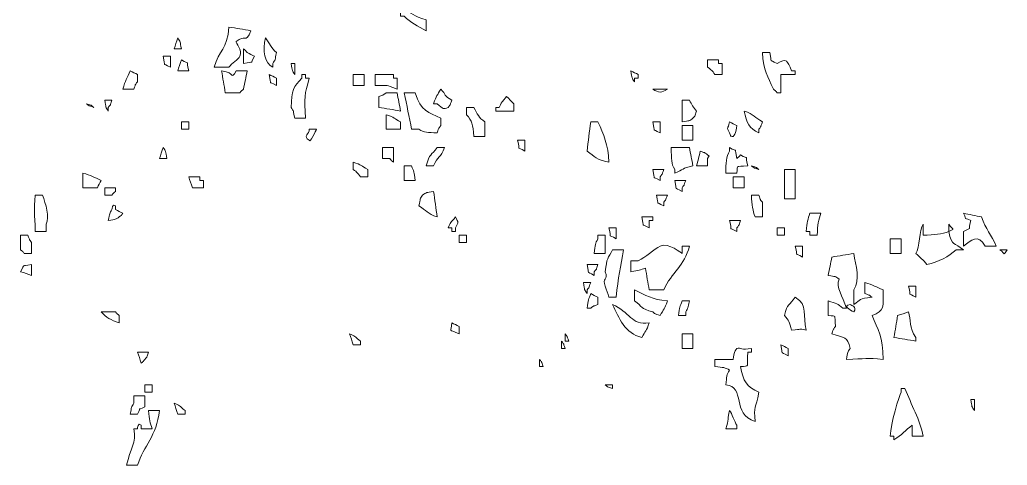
# Model space of a CAD drawing. Header units: millimetres. Extents: x 182 to 330, y 89 to 241.
# Drawn here: x 288.35 to 326.48, y 190.57 to 207.79 of the extents above; entities that cross this region are included whole.
import ezdxf

# ---------------------------------------------------------------- set-up
doc = ezdxf.new("R2010")
doc.units = ezdxf.units.MM
doc.layers.add('LAYER_1', color=160, linetype='Continuous')

# ---------------------------------------------------------------- blocks, each defined once
blk = doc.blocks.new('tree eucalypt')
at = {"layer": 'LAYER_1', "color": 7, "lineweight": 0}
for points, knots in [([(68.519, 118.248), (67.995, 118.361), (68.025, 118.52), (67.531, 118.671), (67.531, 118.577), (67.531, 118.483), (67.531, 118.389), (67.578, 118.389), (67.625, 118.389), (67.672, 118.389), (67.908, 118.145), (68.197, 117.985), (68.519, 117.824), (68.519, 117.965), (68.519, 118.106), (68.519, 118.248)], [0, 0, 0, 0, 1, 1, 1, 2, 2, 2, 3, 3, 3, 4, 4, 4, 5, 5, 5, 5]), ([(60.899, 117.965), (60.838, 117.103), (60.511, 117.07), (60.334, 116.413), (60.523, 116.413), (60.711, 116.413), (60.899, 116.413), (60.996, 116.57), (61.262, 116.715), (61.322, 116.836), (61.434, 117.064), (61.141, 117.363), (61.181, 117.401), (61.514, 117.717), (61.54, 117.29), (61.746, 117.824), (61.463, 117.871), (61.181, 117.918), (60.899, 117.965)], [0, 0, 0, 0, 1, 1, 1, 2, 2, 2, 3, 3, 3, 4, 4, 4, 5, 5, 5, 6, 6, 6, 6]), ([(58.923, 117.542), (58.876, 117.401), (58.829, 117.26), (58.782, 117.119), (58.876, 117.119), (58.97, 117.119), (59.064, 117.119), (59.012, 117.412), (59.03, 117.39), (58.923, 117.542)], [0, 0, 0, 0, 1, 1, 1, 2, 2, 2, 3, 3, 3, 3]), ([(62.31, 117.542), (62.174, 117.071), (62.293, 116.539), (62.592, 116.413), (62.592, 116.46), (62.592, 116.507), (62.592, 116.554), (62.698, 116.705), (62.677, 116.688), (62.733, 116.977), (62.525, 117.149), (62.483, 117.346), (62.31, 117.542)], [0, 0, 0, 0, 1, 1, 1, 2, 2, 2, 3, 3, 3, 4, 4, 4, 4]), ([(61.463, 116.554), (61.921, 116.671), (61.679, 116.485), (61.887, 116.836), (61.793, 116.883), (61.699, 116.93), (61.604, 116.977), (61.476, 117.13), (61.615, 116.989), (61.463, 117.119), (61.463, 116.93), (61.463, 116.742), (61.463, 116.554)], [0, 0, 0, 0, 1, 1, 1, 2, 2, 2, 3, 3, 3, 4, 4, 4, 4]), ([(58.359, 116.836), (58.476, 116.378), (58.29, 116.621), (58.641, 116.413), (58.641, 116.554), (58.641, 116.695), (58.641, 116.836), (58.547, 116.836), (58.453, 116.836), (58.359, 116.836)], [0, 0, 0, 0, 1, 1, 1, 2, 2, 2, 3, 3, 3, 3]), ([(59.347, 116.272), (59.23, 116.73), (59.416, 116.488), (59.064, 116.695), (59.017, 116.554), (58.97, 116.413), (58.923, 116.272), (59.064, 116.272), (59.205, 116.272), (59.347, 116.272)], [0, 0, 0, 0, 1, 1, 1, 2, 2, 2, 3, 3, 3, 3]), ([(79.384, 116.695), (79.384, 116.601), (79.384, 116.507), (79.384, 116.413), (79.552, 116.291), (79.543, 116.297), (79.666, 116.131), (79.76, 116.131), (79.855, 116.131), (79.949, 116.131), (79.949, 116.272), (79.949, 116.413), (79.949, 116.554), (79.902, 116.554), (79.855, 116.554), (79.808, 116.554), (79.808, 116.601), (79.808, 116.648), (79.808, 116.695), (79.666, 116.695), (79.525, 116.695), (79.384, 116.695)], [0, 0, 0, 0, 1, 1, 1, 2, 2, 2, 3, 3, 3, 4, 4, 4, 5, 5, 5, 6, 6, 6, 7, 7, 7, 7]), ([(82.206, 116.131), (82.206, 115.896), (82.206, 115.66), (82.206, 115.425), (82.159, 115.425), (82.112, 115.425), (82.065, 115.425), (81.937, 115.578), (82.076, 115.437), (81.924, 115.566), (81.707, 116.071), (81.542, 116.257), (81.501, 116.977), (81.595, 116.977), (81.689, 116.977), (81.783, 116.977), (81.9, 116.52), (81.714, 116.762), (82.065, 116.554), (82.445, 116.776), (82.457, 116.677), (82.63, 116.272), (82.677, 116.272), (82.724, 116.272), (82.771, 116.272), (82.771, 116.225), (82.771, 116.178), (82.771, 116.131), (82.583, 116.131), (82.395, 116.131), (82.206, 116.131)], [0, 0, 0, 0, 1, 1, 1, 2, 2, 2, 3, 3, 3, 4, 4, 4, 5, 5, 5, 6, 6, 6, 7, 7, 7, 8, 8, 8, 9, 9, 9, 10, 10, 10, 10]), ([(63.298, 116.554), (63.35, 116.261), (63.332, 116.283), (63.439, 116.131), (63.439, 116.272), (63.439, 116.413), (63.439, 116.554), (63.392, 116.554), (63.345, 116.554), (63.298, 116.554)], [0, 0, 0, 0, 1, 1, 1, 2, 2, 2, 3, 3, 3, 3]), ([(57.089, 116.272), (56.971, 116.008), (56.894, 115.896), (56.807, 115.566), (56.948, 115.566), (57.089, 115.566), (57.23, 115.566), (57.319, 115.814), (57.257, 115.703), (57.371, 115.849), (57.371, 115.943), (57.371, 116.037), (57.371, 116.131), (57.277, 116.178), (57.183, 116.225), (57.089, 116.272)], [0, 0, 0, 0, 1, 1, 1, 2, 2, 2, 3, 3, 3, 4, 4, 4, 5, 5, 5, 5]), ([(60.617, 116.272), (60.664, 115.99), (60.711, 115.707), (60.758, 115.425), (60.946, 115.425), (61.134, 115.425), (61.322, 115.425), (61.45, 115.578), (61.311, 115.437), (61.463, 115.566), (61.51, 115.802), (61.557, 116.037), (61.604, 116.272), (61.463, 116.272), (61.322, 116.272), (61.181, 116.272), (60.935, 115.888), (61.178, 116.214), (60.617, 116.272)], [0, 0, 0, 0, 1, 1, 1, 2, 2, 2, 3, 3, 3, 4, 4, 4, 5, 5, 5, 6, 6, 6, 6]), ([(62.451, 116.131), (62.568, 115.673), (62.382, 115.915), (62.733, 115.707), (62.733, 115.802), (62.733, 115.896), (62.733, 115.99), (62.639, 116.037), (62.545, 116.084), (62.451, 116.131)], [0, 0, 0, 0, 1, 1, 1, 2, 2, 2, 3, 3, 3, 3]), ([(63.439, 114.438), (63.58, 114.438), (63.721, 114.438), (63.862, 114.438), (63.799, 115.251), (63.815, 115.35), (64.003, 115.99), (63.956, 115.99), (63.909, 115.99), (63.862, 115.99), (63.862, 116.037), (63.862, 116.084), (63.862, 116.131), (63.815, 116.131), (63.768, 116.131), (63.721, 116.131), (63.721, 116.084), (63.721, 116.037), (63.721, 115.99), (63.396, 115.68), (63.321, 115.511), (63.298, 114.861), (63.404, 114.709), (63.382, 114.727), (63.439, 114.438)], [0, 0, 0, 0, 1, 1, 1, 2, 2, 2, 3, 3, 3, 4, 4, 4, 5, 5, 5, 6, 6, 6, 7, 7, 7, 8, 8, 8, 8]), ([(65.697, 116.131), (65.697, 115.99), (65.697, 115.849), (65.697, 115.707), (65.838, 115.707), (65.979, 115.707), (66.12, 115.707), (66.12, 115.849), (66.12, 115.99), (66.12, 116.131), (65.979, 116.131), (65.838, 116.131), (65.697, 116.131)], [0, 0, 0, 0, 1, 1, 1, 2, 2, 2, 3, 3, 3, 4, 4, 4, 4]), ([(66.543, 116.131), (66.543, 115.99), (66.543, 115.849), (66.543, 115.707), (67.215, 115.706), (66.849, 115.755), (67.39, 115.566), (67.39, 115.707), (67.39, 115.849), (67.39, 115.99), (67.343, 115.99), (67.296, 115.99), (67.249, 115.99), (67.249, 116.037), (67.249, 116.084), (67.249, 116.131), (67.014, 116.131), (66.778, 116.131), (66.543, 116.131)], [0, 0, 0, 0, 1, 1, 1, 2, 2, 2, 3, 3, 3, 4, 4, 4, 5, 5, 5, 6, 6, 6, 6]), ([(76.421, 116.272), (76.473, 115.979), (76.455, 116), (76.562, 115.849), (76.562, 115.896), (76.562, 115.943), (76.562, 115.99), (76.609, 115.99), (76.656, 115.99), (76.703, 115.99), (76.703, 116.037), (76.703, 116.084), (76.703, 116.131), (76.609, 116.178), (76.515, 116.225), (76.421, 116.272)], [0, 0, 0, 0, 1, 1, 1, 2, 2, 2, 3, 3, 3, 4, 4, 4, 5, 5, 5, 5]), ([(69.083, 115.566), (68.948, 115.317), (68.906, 115.329), (68.801, 115.002), (68.848, 115.002), (68.895, 115.002), (68.942, 115.002), (69.187, 114.816), (69.169, 114.758), (69.365, 114.861), (69.479, 115.005), (69.416, 114.9), (69.506, 115.143), (69.189, 115.306), (69.297, 115.348), (69.083, 115.566)], [0, 0, 0, 0, 1, 1, 1, 2, 2, 2, 3, 3, 3, 4, 4, 4, 5, 5, 5, 5]), ([(77.268, 115.566), (77.513, 115.414), (77.588, 115.42), (77.832, 115.566), (77.644, 115.566), (77.456, 115.566), (77.268, 115.566)], [0, 0, 0, 0, 1, 1, 1, 2, 2, 2, 2]), ([(66.684, 114.861), (66.966, 114.814), (67.249, 114.767), (67.531, 114.72), (67.484, 114.955), (67.437, 115.19), (67.39, 115.425), (67.249, 115.425), (67.108, 115.425), (66.967, 115.425), (66.822, 115.312), (66.928, 115.375), (66.684, 115.284), (66.684, 115.143), (66.684, 115.002), (66.684, 114.861)], [0, 0, 0, 0, 1, 1, 1, 2, 2, 2, 3, 3, 3, 4, 4, 4, 5, 5, 5, 5]), ([(67.672, 115.425), (67.766, 114.955), (67.86, 114.484), (67.954, 114.014), (68.048, 114.014), (68.143, 114.014), (68.237, 114.014), (68.419, 113.89), (68.585, 113.888), (68.942, 113.873), (69.031, 114.121), (68.969, 114.01), (69.083, 114.155), (69.083, 114.249), (69.083, 114.343), (69.083, 114.438), (68.591, 114.697), (68.323, 114.677), (68.095, 115.425), (67.954, 115.425), (67.813, 115.425), (67.672, 115.425)], [0, 0, 0, 0, 1, 1, 1, 2, 2, 2, 3, 3, 3, 4, 4, 4, 5, 5, 5, 6, 6, 6, 7, 7, 7, 7]), ([(71.623, 115.284), (71.463, 115.066), (71.47, 115.165), (71.341, 114.861), (71.294, 114.861), (71.247, 114.861), (71.2, 114.861), (71.2, 114.814), (71.2, 114.767), (71.2, 114.72), (71.435, 114.72), (71.67, 114.72), (71.905, 114.72), (71.905, 114.814), (71.905, 114.908), (71.905, 115.002), (71.782, 115.106), (71.746, 115.18), (71.623, 115.284)], [0, 0, 0, 0, 1, 1, 1, 2, 2, 2, 3, 3, 3, 4, 4, 4, 5, 5, 5, 6, 6, 6, 6]), ([(55.396, 115.002), (55.54, 114.888), (55.434, 114.952), (55.678, 114.861), (55.534, 114.974), (55.639, 114.911), (55.396, 115.002)], [0, 0, 0, 0, 1, 1, 1, 2, 2, 2, 2]), ([(56.101, 115.143), (56.154, 114.85), (56.135, 114.872), (56.242, 114.72), (56.242, 114.767), (56.242, 114.814), (56.242, 114.861), (56.356, 115.005), (56.292, 114.9), (56.383, 115.143), (56.289, 115.143), (56.195, 115.143), (56.101, 115.143)], [0, 0, 0, 0, 1, 1, 1, 2, 2, 2, 3, 3, 3, 4, 4, 4, 4]), ([(70.353, 113.732), (70.494, 113.732), (70.635, 113.732), (70.777, 113.732), (70.777, 113.92), (70.777, 114.108), (70.777, 114.296), (70.547, 114.473), (70.493, 114.593), (70.353, 114.861), (70.259, 114.861), (70.165, 114.861), (70.071, 114.861), (70.071, 114.767), (70.071, 114.673), (70.071, 114.579), (70.304, 114.326), (70.317, 114.224), (70.353, 113.732)], [0, 0, 0, 0, 1, 1, 1, 2, 2, 2, 3, 3, 3, 4, 4, 4, 5, 5, 5, 6, 6, 6, 6]), ([(78.397, 114.296), (78.689, 114.349), (78.668, 114.331), (78.82, 114.438), (78.933, 114.582), (78.87, 114.476), (78.961, 114.72), (78.832, 114.851), (78.773, 114.967), (78.679, 115.143), (78.585, 115.143), (78.491, 115.143), (78.397, 115.143), (78.397, 114.861), (78.397, 114.579), (78.397, 114.296)], [0, 0, 0, 0, 1, 1, 1, 2, 2, 2, 3, 3, 3, 4, 4, 4, 5, 5, 5, 5]), ([(66.967, 114.014), (67.155, 114.014), (67.343, 114.014), (67.531, 114.014), (67.531, 114.108), (67.531, 114.202), (67.531, 114.296), (67.282, 114.432), (67.294, 114.474), (66.967, 114.579), (66.967, 114.391), (66.967, 114.202), (66.967, 114.014)], [0, 0, 0, 0, 1, 1, 1, 2, 2, 2, 3, 3, 3, 4, 4, 4, 4]), ([(80.795, 114.72), (80.879, 114.256), (80.998, 114.054), (81.36, 113.873), (81.36, 113.92), (81.36, 113.967), (81.36, 114.014), (81.473, 114.158), (81.41, 114.053), (81.501, 114.296), (81.208, 114.477), (81.176, 114.59), (80.795, 114.72)], [0, 0, 0, 0, 1, 1, 1, 2, 2, 2, 3, 3, 3, 4, 4, 4, 4]), ([(59.064, 114.296), (59.064, 114.202), (59.064, 114.108), (59.064, 114.014), (59.158, 114.014), (59.253, 114.014), (59.347, 114.014), (59.347, 114.108), (59.347, 114.202), (59.347, 114.296), (59.253, 114.296), (59.158, 114.296), (59.064, 114.296)], [0, 0, 0, 0, 1, 1, 1, 2, 2, 2, 3, 3, 3, 4, 4, 4, 4]), ([(75.574, 112.744), (75.545, 113.414), (75.366, 113.838), (75.151, 114.296), (75.057, 114.296), (74.963, 114.296), (74.869, 114.296), (74.822, 113.92), (74.775, 113.544), (74.728, 113.168), (75.075, 112.951), (75.049, 112.844), (75.574, 112.744)], [0, 0, 0, 0, 1, 1, 1, 2, 2, 2, 3, 3, 3, 4, 4, 4, 4]), ([(77.268, 114.296), (77.384, 113.838), (77.198, 114.081), (77.55, 113.873), (77.55, 114.014), (77.55, 114.155), (77.55, 114.296), (77.456, 114.296), (77.362, 114.296), (77.268, 114.296)], [0, 0, 0, 0, 1, 1, 1, 2, 2, 2, 3, 3, 3, 3]), ([(78.397, 114.155), (78.397, 113.967), (78.397, 113.779), (78.397, 113.591), (78.537, 113.591), (78.679, 113.591), (78.82, 113.591), (78.82, 113.779), (78.82, 113.967), (78.82, 114.155), (78.679, 114.155), (78.537, 114.155), (78.397, 114.155)], [0, 0, 0, 0, 1, 1, 1, 2, 2, 2, 3, 3, 3, 4, 4, 4, 4]), ([(80.231, 114.296), (80.174, 113.977), (80.101, 114.143), (80.231, 113.873), (80.309, 113.689), (80.235, 113.768), (80.372, 113.732), (80.478, 113.883), (80.457, 113.865), (80.513, 114.155), (80.419, 114.202), (80.325, 114.249), (80.231, 114.296)], [0, 0, 0, 0, 1, 1, 1, 2, 2, 2, 3, 3, 3, 4, 4, 4, 4]), ([(64.003, 114.014), (64.02, 113.835), (63.729, 113.75), (64.003, 113.591), (64.015, 113.441), (64.269, 113.979), (64.285, 114.014), (64.191, 114.014), (64.097, 114.014), (64.003, 114.014)], [0, 0, 0, 0, 1, 1, 1, 2, 2, 2, 3, 3, 3, 3]), ([(58.359, 113.309), (58.312, 113.168), (58.265, 113.026), (58.218, 112.885), (58.312, 112.885), (58.406, 112.885), (58.5, 112.885), (58.447, 113.178), (58.466, 113.157), (58.359, 113.309)], [0, 0, 0, 0, 1, 1, 1, 2, 2, 2, 3, 3, 3, 3]), ([(66.826, 113.309), (66.826, 113.168), (66.826, 113.026), (66.826, 112.885), (66.92, 112.885), (67.014, 112.885), (67.108, 112.885), (67.236, 112.732), (67.097, 112.873), (67.249, 112.744), (67.249, 112.932), (67.249, 113.121), (67.249, 113.309), (67.108, 113.309), (66.967, 113.309), (66.826, 113.309)], [0, 0, 0, 0, 1, 1, 1, 2, 2, 2, 3, 3, 3, 4, 4, 4, 5, 5, 5, 5]), ([(68.942, 113.309), (68.716, 112.984), (68.64, 113.096), (68.519, 112.603), (68.613, 112.603), (68.707, 112.603), (68.801, 112.603), (68.964, 112.979), (69.071, 112.9), (69.224, 113.309), (69.13, 113.309), (69.036, 113.309), (68.942, 113.309)], [0, 0, 0, 0, 1, 1, 1, 2, 2, 2, 3, 3, 3, 4, 4, 4, 4]), ([(72.047, 113.591), (72.163, 113.133), (71.977, 113.375), (72.329, 113.168), (72.329, 113.309), (72.329, 113.45), (72.329, 113.591), (72.235, 113.591), (72.141, 113.591), (72.047, 113.591)], [0, 0, 0, 0, 1, 1, 1, 2, 2, 2, 3, 3, 3, 3]), ([(77.973, 113.309), (78.007, 112.832), (77.961, 112.7), (78.114, 112.462), (78.114, 112.415), (78.114, 112.368), (78.114, 112.321), (78.491, 112.459), (78.357, 112.502), (78.82, 112.603), (78.773, 112.838), (78.726, 113.074), (78.679, 113.309), (78.444, 113.309), (78.208, 113.309), (77.973, 113.309)], [0, 0, 0, 0, 1, 1, 1, 2, 2, 2, 3, 3, 3, 4, 4, 4, 5, 5, 5, 5]), ([(80.09, 112.321), (80.231, 112.321), (80.372, 112.321), (80.513, 112.321), (80.568, 112.678), (80.431, 112.543), (80.936, 112.603), (80.82, 113.061), (81.006, 112.819), (80.654, 113.026), (80.526, 112.874), (80.665, 113.014), (80.513, 112.885), (80.396, 113.343), (80.582, 113.101), (80.231, 113.309), (80.231, 113.262), (80.231, 113.215), (80.231, 113.168), (80.095, 112.967), (80.093, 112.706), (80.09, 112.321)], [0, 0, 0, 0, 1, 1, 1, 2, 2, 2, 3, 3, 3, 4, 4, 4, 5, 5, 5, 6, 6, 6, 7, 7, 7, 7]), ([(79.102, 113.168), (79.055, 112.979), (79.008, 112.791), (78.961, 112.603), (79.102, 112.603), (79.243, 112.603), (79.384, 112.603), (79.384, 112.697), (79.384, 112.791), (79.384, 112.885), (79.42, 113.022), (79.495, 112.939), (79.384, 113.026), (79.24, 113.14), (79.346, 113.076), (79.102, 113.168)], [0, 0, 0, 0, 1, 1, 1, 2, 2, 2, 3, 3, 3, 4, 4, 4, 5, 5, 5, 5]), ([(65.697, 112.744), (65.697, 112.65), (65.697, 112.556), (65.697, 112.462), (65.865, 112.34), (65.855, 112.346), (65.979, 112.18), (66.073, 112.18), (66.167, 112.18), (66.261, 112.18), (66.261, 112.274), (66.261, 112.368), (66.261, 112.462), (66.012, 112.598), (66.024, 112.639), (65.697, 112.744)], [0, 0, 0, 0, 1, 1, 1, 2, 2, 2, 3, 3, 3, 4, 4, 4, 5, 5, 5, 5]), ([(67.672, 112.039), (67.813, 112.039), (67.954, 112.039), (68.095, 112.039), (68.054, 112.367), (68.032, 112.388), (67.954, 112.603), (67.86, 112.603), (67.766, 112.603), (67.672, 112.603), (67.672, 112.415), (67.672, 112.227), (67.672, 112.039)], [0, 0, 0, 0, 1, 1, 1, 2, 2, 2, 3, 3, 3, 4, 4, 4, 4]), ([(81.078, 112.603), (81.222, 112.49), (81.116, 112.553), (81.36, 112.462), (81.216, 112.576), (81.321, 112.512), (81.078, 112.603)], [0, 0, 0, 0, 1, 1, 1, 2, 2, 2, 2]), ([(55.254, 111.756), (55.443, 111.756), (55.631, 111.756), (55.819, 111.756), (55.866, 111.85), (55.913, 111.945), (55.96, 112.039), (55.696, 112.157), (55.584, 112.233), (55.254, 112.321), (55.254, 112.133), (55.254, 111.945), (55.254, 111.756)], [0, 0, 0, 0, 1, 1, 1, 2, 2, 2, 3, 3, 3, 4, 4, 4, 4]), ([(59.347, 112.18), (59.394, 112.039), (59.441, 111.898), (59.488, 111.756), (59.629, 111.756), (59.77, 111.756), (59.911, 111.756), (59.911, 111.85), (59.911, 111.945), (59.911, 112.039), (59.864, 112.039), (59.817, 112.039), (59.77, 112.039), (59.77, 112.086), (59.77, 112.133), (59.77, 112.18), (59.629, 112.18), (59.488, 112.18), (59.347, 112.18)], [0, 0, 0, 0, 1, 1, 1, 2, 2, 2, 3, 3, 3, 4, 4, 4, 5, 5, 5, 6, 6, 6, 6]), ([(77.268, 112.462), (77.384, 112.004), (77.198, 112.246), (77.55, 112.039), (77.55, 112.086), (77.55, 112.133), (77.55, 112.18), (77.663, 112.324), (77.6, 112.218), (77.691, 112.462), (77.55, 112.462), (77.409, 112.462), (77.268, 112.462)], [0, 0, 0, 0, 1, 1, 1, 2, 2, 2, 3, 3, 3, 4, 4, 4, 4]), ([(80.372, 112.18), (80.372, 112.039), (80.372, 111.898), (80.372, 111.756), (80.513, 111.756), (80.654, 111.756), (80.795, 111.756), (80.795, 111.898), (80.795, 112.039), (80.795, 112.18), (80.654, 112.18), (80.513, 112.18), (80.372, 112.18)], [0, 0, 0, 0, 1, 1, 1, 2, 2, 2, 3, 3, 3, 4, 4, 4, 4]), ([(82.348, 112.462), (82.348, 112.086), (82.348, 111.709), (82.348, 111.333), (82.489, 111.333), (82.63, 111.333), (82.771, 111.333), (82.771, 111.709), (82.771, 112.086), (82.771, 112.462), (82.63, 112.462), (82.489, 112.462), (82.348, 112.462)], [0, 0, 0, 0, 1, 1, 1, 2, 2, 2, 3, 3, 3, 4, 4, 4, 4]), ([(56.101, 111.756), (56.101, 111.662), (56.101, 111.568), (56.101, 111.474), (56.195, 111.474), (56.289, 111.474), (56.383, 111.474), (56.512, 111.627), (56.372, 111.486), (56.524, 111.615), (56.524, 111.662), (56.524, 111.709), (56.524, 111.756), (56.383, 111.756), (56.242, 111.756), (56.101, 111.756)], [0, 0, 0, 0, 1, 1, 1, 2, 2, 2, 3, 3, 3, 4, 4, 4, 5, 5, 5, 5]), ([(78.114, 112.039), (78.231, 111.581), (78.045, 111.823), (78.397, 111.615), (78.397, 111.662), (78.397, 111.709), (78.397, 111.756), (78.51, 111.9), (78.447, 111.795), (78.538, 112.039), (78.397, 112.039), (78.255, 112.039), (78.114, 112.039)], [0, 0, 0, 0, 1, 1, 1, 2, 2, 2, 3, 3, 3, 4, 4, 4, 4]), ([(53.42, 110.063), (53.561, 110.063), (53.702, 110.063), (53.843, 110.063), (53.843, 110.157), (53.843, 110.251), (53.843, 110.345), (53.985, 110.633), (53.819, 111.126), (53.702, 111.474), (53.608, 111.474), (53.514, 111.474), (53.42, 111.474), (53.368, 110.848), (53.395, 110.795), (53.42, 110.063)], [0, 0, 0, 0, 1, 1, 1, 2, 2, 2, 3, 3, 3, 4, 4, 4, 5, 5, 5, 5]), ([(68.801, 111.615), (68.508, 111.563), (68.529, 111.581), (68.378, 111.474), (68.272, 111.323), (68.293, 111.341), (68.237, 111.051), (68.529, 110.87), (68.562, 110.758), (68.942, 110.627), (68.895, 110.957), (68.848, 111.286), (68.801, 111.615)], [0, 0, 0, 0, 1, 1, 1, 2, 2, 2, 3, 3, 3, 4, 4, 4, 4]), ([(77.409, 111.474), (77.525, 111.016), (77.34, 111.259), (77.691, 111.051), (77.691, 111.098), (77.691, 111.145), (77.691, 111.192), (77.804, 111.336), (77.741, 111.231), (77.832, 111.474), (77.691, 111.474), (77.55, 111.474), (77.409, 111.474)], [0, 0, 0, 0, 1, 1, 1, 2, 2, 2, 3, 3, 3, 4, 4, 4, 4]), ([(81.078, 111.474), (81.087, 111.071), (81.133, 110.87), (81.219, 110.627), (81.313, 110.627), (81.407, 110.627), (81.501, 110.627), (81.501, 110.816), (81.501, 111.004), (81.501, 111.192), (81.387, 111.336), (81.451, 111.231), (81.36, 111.474), (81.266, 111.474), (81.172, 111.474), (81.078, 111.474)], [0, 0, 0, 0, 1, 1, 1, 2, 2, 2, 3, 3, 3, 4, 4, 4, 5, 5, 5, 5]), ([(56.242, 110.486), (56.535, 110.539), (56.514, 110.521), (56.666, 110.627), (56.818, 110.756), (56.677, 110.616), (56.807, 110.769), (56.713, 110.816), (56.619, 110.863), (56.524, 110.91), (56.524, 110.957), (56.524, 111.004), (56.524, 111.051), (56.382, 111.191), (56.385, 110.912), (56.383, 110.91), (56.277, 110.758), (56.299, 110.776), (56.242, 110.486)], [0, 0, 0, 0, 1, 1, 1, 2, 2, 2, 3, 3, 3, 4, 4, 4, 5, 5, 5, 6, 6, 6, 6]), ([(69.648, 110.627), (69.488, 110.409), (69.495, 110.509), (69.365, 110.204), (69.412, 110.204), (69.459, 110.204), (69.506, 110.204), (69.506, 110.157), (69.506, 110.11), (69.506, 110.063), (69.554, 110.063), (69.601, 110.063), (69.648, 110.063), (69.648, 110.11), (69.648, 110.157), (69.648, 110.204), (69.772, 110.447), (69.773, 110.385), (69.648, 110.627)], [0, 0, 0, 0, 1, 1, 1, 2, 2, 2, 3, 3, 3, 4, 4, 4, 5, 5, 5, 6, 6, 6, 6]), ([(76.844, 110.627), (76.961, 110.17), (76.775, 110.412), (77.127, 110.204), (77.127, 110.298), (77.127, 110.392), (77.127, 110.486), (77.174, 110.486), (77.221, 110.486), (77.268, 110.486), (77.268, 110.533), (77.268, 110.58), (77.268, 110.627), (77.127, 110.627), (76.985, 110.627), (76.844, 110.627)], [0, 0, 0, 0, 1, 1, 1, 2, 2, 2, 3, 3, 3, 4, 4, 4, 5, 5, 5, 5]), ([(83.335, 110.769), (83.257, 110.542), (83.222, 110.429), (83.194, 110.063), (83.241, 110.063), (83.288, 110.063), (83.335, 110.063), (83.335, 110.016), (83.335, 109.969), (83.335, 109.922), (83.429, 109.922), (83.524, 109.922), (83.618, 109.922), (83.627, 110.325), (83.673, 110.526), (83.759, 110.769), (83.618, 110.769), (83.476, 110.769), (83.335, 110.769)], [0, 0, 0, 0, 1, 1, 1, 2, 2, 2, 3, 3, 3, 4, 4, 4, 5, 5, 5, 6, 6, 6, 6]), ([(89.262, 110.769), (89.497, 110.722), (89.732, 110.675), (89.967, 110.627), (90.109, 110.152), (90.359, 109.927), (90.532, 109.499), (90.391, 109.499), (90.25, 109.499), (90.109, 109.499), (89.818, 110.008), (89.575, 109.725), (89.262, 109.499), (89.262, 109.687), (89.262, 109.875), (89.262, 110.063), (89.621, 110.269), (89.421, 110.033), (89.544, 110.486), (89.196, 110.669), (89.448, 110.426), (89.262, 110.769)], [0, 0, 0, 0, 1, 1, 1, 2, 2, 2, 3, 3, 3, 4, 4, 4, 5, 5, 5, 6, 6, 6, 7, 7, 7, 7]), ([(80.231, 110.486), (80.348, 110.028), (80.162, 110.271), (80.513, 110.063), (80.513, 110.11), (80.513, 110.157), (80.513, 110.204), (80.627, 110.348), (80.563, 110.243), (80.654, 110.486), (80.513, 110.486), (80.372, 110.486), (80.231, 110.486)], [0, 0, 0, 0, 1, 1, 1, 2, 2, 2, 3, 3, 3, 4, 4, 4, 4]), ([(87.71, 109.922), (88.146, 109.923), (88.434, 109.97), (88.697, 110.063), (88.825, 109.451), (88.907, 109.67), (89.262, 109.357), (89.168, 109.357), (89.074, 109.357), (88.98, 109.357), (88.702, 109.09), (88.296, 108.886), (87.851, 108.793), (87.71, 108.985), (87.579, 109.048), (87.428, 109.216), (87.569, 109.446), (87.563, 110.118), (87.71, 110.345), (87.71, 110.204), (87.71, 110.063), (87.71, 109.922)], [0, 0, 0, 0, 1, 1, 1, 2, 2, 2, 3, 3, 3, 4, 4, 4, 5, 5, 5, 6, 6, 6, 7, 7, 7, 7]), ([(88.697, 110.345), (88.855, 110.111), (88.947, 110.194), (88.697, 110.063), (88.697, 110.157), (88.697, 110.251), (88.697, 110.345)], [0, 0, 0, 0, 1, 1, 1, 2, 2, 2, 2]), ([(52.855, 109.922), (52.855, 109.734), (52.855, 109.546), (52.855, 109.357), (53.008, 109.229), (52.868, 109.368), (52.997, 109.216), (53.091, 109.216), (53.185, 109.216), (53.279, 109.216), (53.279, 109.357), (53.279, 109.499), (53.279, 109.64), (53.165, 109.784), (53.229, 109.678), (53.138, 109.922), (53.044, 109.922), (52.95, 109.922), (52.855, 109.922)], [0, 0, 0, 0, 1, 1, 1, 2, 2, 2, 3, 3, 3, 4, 4, 4, 5, 5, 5, 6, 6, 6, 6]), ([(69.789, 109.922), (69.789, 109.828), (69.789, 109.734), (69.789, 109.64), (69.883, 109.64), (69.977, 109.64), (70.071, 109.64), (70.071, 109.734), (70.071, 109.828), (70.071, 109.922), (69.977, 109.922), (69.883, 109.922), (69.789, 109.922)], [0, 0, 0, 0, 1, 1, 1, 2, 2, 2, 3, 3, 3, 4, 4, 4, 4]), ([(75.01, 109.216), (75.151, 109.216), (75.292, 109.216), (75.433, 109.216), (75.433, 109.452), (75.433, 109.687), (75.433, 109.922), (75.339, 109.922), (75.245, 109.922), (75.151, 109.922), (75.151, 109.875), (75.151, 109.828), (75.151, 109.781), (75.038, 109.614), (75.042, 109.544), (75.01, 109.216)], [0, 0, 0, 0, 1, 1, 1, 2, 2, 2, 3, 3, 3, 4, 4, 4, 5, 5, 5, 5]), ([(75.574, 110.204), (75.691, 109.746), (75.505, 109.989), (75.856, 109.781), (75.856, 109.922), (75.856, 110.063), (75.856, 110.204), (75.762, 110.204), (75.668, 110.204), (75.574, 110.204)], [0, 0, 0, 0, 1, 1, 1, 2, 2, 2, 3, 3, 3, 3]), ([(82.065, 110.204), (82.065, 110.11), (82.065, 110.016), (82.065, 109.922), (82.159, 109.922), (82.254, 109.922), (82.348, 109.922), (82.348, 110.016), (82.348, 110.11), (82.348, 110.204), (82.254, 110.204), (82.159, 110.204), (82.065, 110.204)], [0, 0, 0, 0, 1, 1, 1, 2, 2, 2, 3, 3, 3, 4, 4, 4, 4]), ([(76.421, 108.511), (76.75, 108.552), (76.77, 108.575), (76.985, 108.652), (77.032, 108.37), (77.08, 108.088), (77.127, 107.805), (77.315, 107.805), (77.503, 107.805), (77.691, 107.805), (77.997, 108.496), (78.497, 108.733), (78.679, 109.499), (78.585, 109.499), (78.491, 109.499), (78.397, 109.499), (78.397, 109.405), (78.397, 109.31), (78.397, 109.216), (78.397, 109.216), (77.873, 109.655), (77.55, 109.499), (77.313, 109.383), (76.993, 109.06), (76.703, 108.934), (76.609, 108.934), (76.515, 108.934), (76.421, 108.934), (76.421, 108.793), (76.421, 108.652), (76.421, 108.511)], [0, 0, 0, 0, 1, 1, 1, 2, 2, 2, 3, 3, 3, 4, 4, 4, 5, 5, 5, 6, 6, 6, 7, 7, 7, 8, 8, 8, 9, 9, 9, 10, 10, 10, 10]), ([(82.771, 109.499), (82.888, 109.041), (82.702, 109.283), (83.053, 109.075), (83.053, 109.216), (83.053, 109.358), (83.053, 109.499), (82.959, 109.499), (82.865, 109.499), (82.771, 109.499)], [0, 0, 0, 0, 1, 1, 1, 2, 2, 2, 3, 3, 3, 3]), ([(86.44, 109.781), (86.44, 109.593), (86.44, 109.404), (86.44, 109.216), (86.581, 109.216), (86.722, 109.216), (86.863, 109.216), (86.863, 109.404), (86.863, 109.593), (86.863, 109.781), (86.722, 109.781), (86.581, 109.781), (86.44, 109.781)], [0, 0, 0, 0, 1, 1, 1, 2, 2, 2, 3, 3, 3, 4, 4, 4, 4]), ([(75.715, 109.357), (75.542, 109.036), (75.484, 109.04), (75.433, 108.511), (75.57, 108.171), (75.295, 108.285), (75.433, 107.946), (75.48, 107.805), (75.527, 107.664), (75.574, 107.523), (75.668, 107.523), (75.762, 107.523), (75.856, 107.523), (75.922, 108.292), (76.035, 108.703), (76.139, 109.357), (75.998, 109.357), (75.856, 109.357), (75.715, 109.357)], [0, 0, 0, 0, 1, 1, 1, 2, 2, 2, 3, 3, 3, 4, 4, 4, 5, 5, 5, 6, 6, 6, 6]), ([(84.182, 109.075), (84.135, 108.84), (84.088, 108.605), (84.041, 108.37), (84.334, 108.317), (84.312, 108.336), (84.464, 108.229), (84.319, 107.882), (84.605, 107.583), (84.746, 107.1), (84.699, 107.1), (84.652, 107.1), (84.605, 107.1), (84.414, 107.278), (84.356, 107.292), (84.041, 107.382), (84.041, 107.194), (84.041, 107.006), (84.041, 106.818), (84.398, 106.763), (84.264, 106.9), (84.323, 106.394), (84.21, 106.25), (84.273, 106.356), (84.182, 106.112), (84.664, 105.952), (84.789, 106.017), (84.887, 105.548), (84.782, 105.396), (84.803, 105.414), (84.746, 105.124), (85.479, 105.148), (85.531, 105.18), (86.158, 105.124), (86.167, 106.024), (85.958, 106.264), (85.734, 106.818), (86.226, 107.01), (86.168, 107.14), (86.158, 107.805), (85.894, 107.923), (85.782, 108), (85.452, 108.088), (85.452, 107.947), (85.452, 107.805), (85.452, 107.664), (85.699, 107.575), (85.589, 107.637), (85.734, 107.523), (85.21, 107.467), (85.317, 107.442), (85.029, 107.241), (85.029, 107.429), (85.029, 107.617), (85.029, 107.805), (85.297, 108.202), (85.1, 108.746), (85.029, 109.216), (84.746, 109.169), (84.464, 109.122), (84.182, 109.075)], [0, 0, 0, 0, 1, 1, 1, 2, 2, 2, 3, 3, 3, 4, 4, 4, 5, 5, 5, 6, 6, 6, 7, 7, 7, 8, 8, 8, 9, 9, 9, 10, 10, 10, 11, 11, 11, 12, 12, 12, 13, 13, 13, 14, 14, 14, 15, 15, 15, 16, 16, 16, 17, 17, 17, 18, 18, 18, 19, 19, 19, 20, 20, 20, 20]), ([(90.673, 109.357), (90.767, 109.357), (90.861, 109.357), (90.955, 109.357), (90.788, 109.131), (90.896, 109.185), (90.673, 109.357)], [0, 0, 0, 0, 1, 1, 1, 2, 2, 2, 2]), ([(53.279, 108.793), (52.821, 108.676), (53.063, 108.862), (52.855, 108.511), (52.997, 108.464), (53.138, 108.417), (53.279, 108.37), (53.279, 108.511), (53.279, 108.652), (53.279, 108.793)], [0, 0, 0, 0, 1, 1, 1, 2, 2, 2, 3, 3, 3, 3]), ([(74.728, 108.793), (74.844, 108.335), (74.658, 108.577), (75.01, 108.37), (75.01, 108.417), (75.01, 108.464), (75.01, 108.511), (75.123, 108.655), (75.06, 108.55), (75.151, 108.793), (75.01, 108.793), (74.869, 108.793), (74.728, 108.793)], [0, 0, 0, 0, 1, 1, 1, 2, 2, 2, 3, 3, 3, 4, 4, 4, 4]), ([(74.586, 108.088), (74.639, 107.795), (74.621, 107.816), (74.728, 107.664), (74.728, 107.711), (74.728, 107.758), (74.728, 107.805), (74.841, 107.949), (74.778, 107.844), (74.869, 108.088), (74.775, 108.088), (74.681, 108.088), (74.586, 108.088)], [0, 0, 0, 0, 1, 1, 1, 2, 2, 2, 3, 3, 3, 4, 4, 4, 4]), ([(87.145, 107.946), (87.262, 107.488), (87.076, 107.731), (87.428, 107.523), (87.428, 107.664), (87.428, 107.805), (87.428, 107.946), (87.333, 107.946), (87.239, 107.946), (87.145, 107.946)], [0, 0, 0, 0, 1, 1, 1, 2, 2, 2, 3, 3, 3, 3]), ([(74.869, 107.664), (74.793, 107.45), (74.774, 107.425), (74.728, 107.1), (74.775, 107.1), (74.822, 107.1), (74.869, 107.1), (75.013, 107.213), (74.907, 107.15), (75.151, 107.241), (75.151, 107.335), (75.151, 107.429), (75.151, 107.523), (75.057, 107.57), (74.963, 107.617), (74.869, 107.664)], [0, 0, 0, 0, 1, 1, 1, 2, 2, 2, 3, 3, 3, 4, 4, 4, 5, 5, 5, 5]), ([(76.562, 107.805), (76.562, 107.664), (76.562, 107.523), (76.562, 107.382), (76.886, 107.156), (76.775, 107.08), (77.268, 106.959), (77.412, 106.845), (77.306, 106.909), (77.55, 106.818), (77.685, 107.067), (77.727, 107.055), (77.832, 107.382), (77.214, 107.429), (77.016, 107.604), (76.562, 107.805)], [0, 0, 0, 0, 1, 1, 1, 2, 2, 2, 3, 3, 3, 4, 4, 4, 5, 5, 5, 5]), ([(75.715, 107.241), (75.956, 106.737), (76.194, 106.107), (76.844, 105.971), (76.98, 106.22), (77.022, 106.208), (77.127, 106.535), (76.435, 106.41), (76.373, 106.973), (75.715, 107.241)], [0, 0, 0, 0, 1, 1, 1, 2, 2, 2, 3, 3, 3, 3]), ([(78.397, 107.382), (78.321, 107.168), (78.301, 107.143), (78.255, 106.818), (78.349, 106.818), (78.443, 106.818), (78.538, 106.818), (78.538, 106.865), (78.538, 106.912), (78.538, 106.959), (78.644, 107.11), (78.622, 107.092), (78.679, 107.382), (78.585, 107.382), (78.491, 107.382), (78.397, 107.382)], [0, 0, 0, 0, 1, 1, 1, 2, 2, 2, 3, 3, 3, 4, 4, 4, 5, 5, 5, 5]), ([(82.771, 107.523), (82.544, 107.199), (82.469, 107.31), (82.348, 106.818), (82.526, 106.626), (82.54, 106.568), (82.63, 106.253), (83.074, 106.278), (82.842, 106.326), (83.194, 106.253), (83.039, 106.822), (83.289, 107.219), (82.771, 107.523)], [0, 0, 0, 0, 1, 1, 1, 2, 2, 2, 3, 3, 3, 4, 4, 4, 4]), ([(84.887, 107.241), (84.937, 107.198), (85.169, 107.167), (85.029, 106.959), (84.871, 107.028), (84.589, 107.209), (84.887, 107.241)], [0, 0, 0, 0, 1, 1, 1, 2, 2, 2, 2]), ([(55.96, 106.959), (56.175, 106.736), (56.319, 106.646), (56.666, 106.535), (56.666, 106.629), (56.666, 106.724), (56.666, 106.818), (56.513, 106.946), (56.654, 106.807), (56.524, 106.959), (56.336, 106.959), (56.148, 106.959), (55.96, 106.959)], [0, 0, 0, 0, 1, 1, 1, 2, 2, 2, 3, 3, 3, 4, 4, 4, 4]), ([(86.581, 105.971), (86.863, 105.924), (87.145, 105.877), (87.428, 105.83), (87.428, 105.877), (87.428, 105.924), (87.428, 105.971), (87.145, 106.34), (87.242, 106.646), (87.145, 106.959), (87.004, 106.912), (86.863, 106.865), (86.722, 106.818), (86.675, 106.535), (86.628, 106.253), (86.581, 105.971)], [0, 0, 0, 0, 1, 1, 1, 2, 2, 2, 3, 3, 3, 4, 4, 4, 5, 5, 5, 5]), ([(69.506, 106.535), (69.504, 106.153), (69.319, 106.308), (69.789, 106.112), (69.789, 106.206), (69.789, 106.3), (69.789, 106.394), (69.695, 106.441), (69.601, 106.488), (69.506, 106.535)], [0, 0, 0, 0, 1, 1, 1, 2, 2, 2, 3, 3, 3, 3]), ([(65.555, 106.112), (65.603, 105.971), (65.65, 105.83), (65.697, 105.689), (65.791, 105.689), (65.885, 105.689), (65.979, 105.689), (65.979, 105.736), (65.979, 105.783), (65.979, 105.83), (65.761, 105.99), (65.86, 105.983), (65.555, 106.112)], [0, 0, 0, 0, 1, 1, 1, 2, 2, 2, 3, 3, 3, 4, 4, 4, 4]), ([(73.881, 106.112), (73.994, 105.968), (73.931, 106.073), (74.022, 105.83), (73.975, 105.83), (73.928, 105.83), (73.881, 105.83), (73.881, 105.924), (73.881, 106.018), (73.881, 106.112)], [0, 0, 0, 0, 1, 1, 1, 2, 2, 2, 3, 3, 3, 3]), ([(78.397, 106.112), (78.397, 105.924), (78.397, 105.736), (78.397, 105.548), (78.537, 105.548), (78.679, 105.548), (78.82, 105.548), (78.82, 105.736), (78.82, 105.924), (78.82, 106.112), (78.679, 106.112), (78.537, 106.112), (78.397, 106.112)], [0, 0, 0, 0, 1, 1, 1, 2, 2, 2, 3, 3, 3, 4, 4, 4, 4]), ([(73.74, 105.83), (73.853, 105.686), (73.79, 105.791), (73.881, 105.548), (73.834, 105.548), (73.787, 105.548), (73.74, 105.548), (73.74, 105.642), (73.74, 105.736), (73.74, 105.83)], [0, 0, 0, 0, 1, 1, 1, 2, 2, 2, 3, 3, 3, 3]), ([(82.206, 105.689), (82.323, 105.231), (82.137, 105.473), (82.489, 105.265), (82.489, 105.359), (82.489, 105.453), (82.489, 105.548), (82.395, 105.595), (82.301, 105.642), (82.206, 105.689)], [0, 0, 0, 0, 1, 1, 1, 2, 2, 2, 3, 3, 3, 3]), ([(57.371, 105.406), (57.418, 105.265), (57.465, 105.124), (57.512, 104.983), (57.665, 105.111), (57.524, 104.972), (57.653, 105.124), (57.767, 105.268), (57.703, 105.163), (57.794, 105.406), (57.653, 105.406), (57.512, 105.406), (57.371, 105.406)], [0, 0, 0, 0, 1, 1, 1, 2, 2, 2, 3, 3, 3, 4, 4, 4, 4]), ([(80.372, 105.124), (80.137, 105.124), (79.902, 105.124), (79.666, 105.124), (79.666, 105.03), (79.666, 104.936), (79.666, 104.842), (79.995, 104.814), (80.065, 104.815), (80.231, 104.701), (80.118, 104.534), (80.122, 104.464), (80.09, 104.136), (80.864, 104.079), (80.295, 102.997), (81.219, 102.725), (81.16, 103.332), (81.247, 103.2), (81.36, 103.854), (80.923, 104.042), (80.746, 104.295), (80.654, 104.842), (81.019, 104.881), (80.905, 104.776), (80.936, 105.406), (80.983, 105.406), (81.031, 105.406), (81.078, 105.406), (81.078, 105.453), (81.078, 105.5), (81.078, 105.548), (80.696, 105.458), (80.66, 105.606), (80.513, 105.548), (80.407, 105.396), (80.428, 105.414), (80.372, 105.124)], [0, 0, 0, 0, 1, 1, 1, 2, 2, 2, 3, 3, 3, 4, 4, 4, 5, 5, 5, 6, 6, 6, 7, 7, 7, 8, 8, 8, 9, 9, 9, 10, 10, 10, 11, 11, 11, 12, 12, 12, 12]), ([(72.893, 105.124), (73.007, 104.98), (72.943, 105.086), (73.034, 104.842), (72.987, 104.842), (72.94, 104.842), (72.893, 104.842), (72.893, 104.936), (72.893, 105.03), (72.893, 105.124)], [0, 0, 0, 0, 1, 1, 1, 2, 2, 2, 3, 3, 3, 3]), ([(57.653, 104.136), (57.653, 104.042), (57.653, 103.948), (57.653, 103.854), (57.747, 103.854), (57.841, 103.854), (57.935, 103.854), (57.935, 103.948), (57.935, 104.042), (57.935, 104.136), (57.841, 104.136), (57.747, 104.136), (57.653, 104.136)], [0, 0, 0, 0, 1, 1, 1, 2, 2, 2, 3, 3, 3, 4, 4, 4, 4]), ([(75.433, 104.136), (75.527, 104.136), (75.621, 104.136), (75.715, 104.136), (75.715, 104.089), (75.715, 104.042), (75.715, 103.995), (75.468, 104.084), (75.578, 104.023), (75.433, 104.136)], [0, 0, 0, 0, 1, 1, 1, 2, 2, 2, 3, 3, 3, 3]), ([(87.286, 102.161), (87.428, 102.161), (87.569, 102.161), (87.71, 102.161), (87.586, 102.78), (87.249, 103.378), (87.004, 103.995), (86.957, 103.995), (86.91, 103.995), (86.863, 103.995), (86.863, 103.948), (86.863, 103.901), (86.863, 103.854), (86.785, 103.738), (86.446, 102.622), (86.44, 102.161), (86.487, 102.161), (86.534, 102.161), (86.581, 102.161), (86.581, 102.114), (86.581, 102.067), (86.581, 102.02), (86.9, 102.196), (87.012, 102.386), (87.286, 102.584), (87.286, 102.443), (87.286, 102.302), (87.286, 102.161)], [0, 0, 0, 0, 1, 1, 1, 2, 2, 2, 3, 3, 3, 4, 4, 4, 5, 5, 5, 6, 6, 6, 7, 7, 7, 8, 8, 8, 9, 9, 9, 9]), ([(57.653, 103.713), (57.512, 103.713), (57.371, 103.713), (57.23, 103.713), (57.23, 103.619), (57.23, 103.525), (57.23, 103.431), (57.124, 103.279), (57.145, 103.297), (57.089, 103.008), (57.183, 103.008), (57.277, 103.008), (57.371, 103.008), (57.554, 103.356), (57.311, 103.104), (57.653, 103.29), (57.653, 103.431), (57.653, 103.572), (57.653, 103.713)], [0, 0, 0, 0, 1, 1, 1, 2, 2, 2, 3, 3, 3, 4, 4, 4, 5, 5, 5, 6, 6, 6, 6]), ([(58.782, 103.431), (58.829, 103.29), (58.876, 103.149), (58.923, 103.008), (59.017, 103.008), (59.111, 103.008), (59.205, 103.008), (59.205, 103.055), (59.205, 103.102), (59.205, 103.149), (58.987, 103.309), (59.087, 103.302), (58.782, 103.431)], [0, 0, 0, 0, 1, 1, 1, 2, 2, 2, 3, 3, 3, 4, 4, 4, 4]), ([(89.544, 103.572), (89.597, 103.279), (89.578, 103.3), (89.685, 103.149), (89.685, 103.29), (89.685, 103.431), (89.685, 103.572), (89.638, 103.572), (89.591, 103.572), (89.544, 103.572)], [0, 0, 0, 0, 1, 1, 1, 2, 2, 2, 3, 3, 3, 3]), ([(57.794, 103.149), (57.817, 102.78), (57.855, 102.67), (57.935, 102.443), (57.794, 102.443), (57.653, 102.443), (57.512, 102.443), (57.512, 102.49), (57.512, 102.537), (57.512, 102.584), (57.37, 102.724), (57.373, 102.445), (57.371, 102.443), (57.324, 102.443), (57.277, 102.443), (57.23, 102.443), (57.347, 101.877), (57.078, 101.689), (56.948, 101.032), (57.089, 101.032), (57.23, 101.032), (57.371, 101.032), (57.604, 101.794), (58.11, 102.155), (58.218, 103.149), (58.077, 103.149), (57.935, 103.149), (57.794, 103.149)], [0, 0, 0, 0, 1, 1, 1, 2, 2, 2, 3, 3, 3, 4, 4, 4, 5, 5, 5, 6, 6, 6, 7, 7, 7, 8, 8, 8, 9, 9, 9, 9]), ([(80.231, 103.149), (80.149, 102.844), (80.208, 102.796), (80.09, 102.443), (80.231, 102.443), (80.372, 102.443), (80.513, 102.443), (80.513, 102.49), (80.513, 102.537), (80.513, 102.584), (80.422, 102.706), (80.324, 103.028), (80.231, 103.149)], [0, 0, 0, 0, 1, 1, 1, 2, 2, 2, 3, 3, 3, 4, 4, 4, 4])]:
    blk.add_open_spline(points, degree=3, knots=knots, dxfattribs=at)

msp = doc.modelspace()

# ---------------------------------------------------------------- block references
at = {"linetype": 'Continuous', "lineweight": 0}
msp.add_blockref('tree eucalypt', (235.526, 89.54), dxfattribs=at)

doc.saveas('drawing.dxf')
